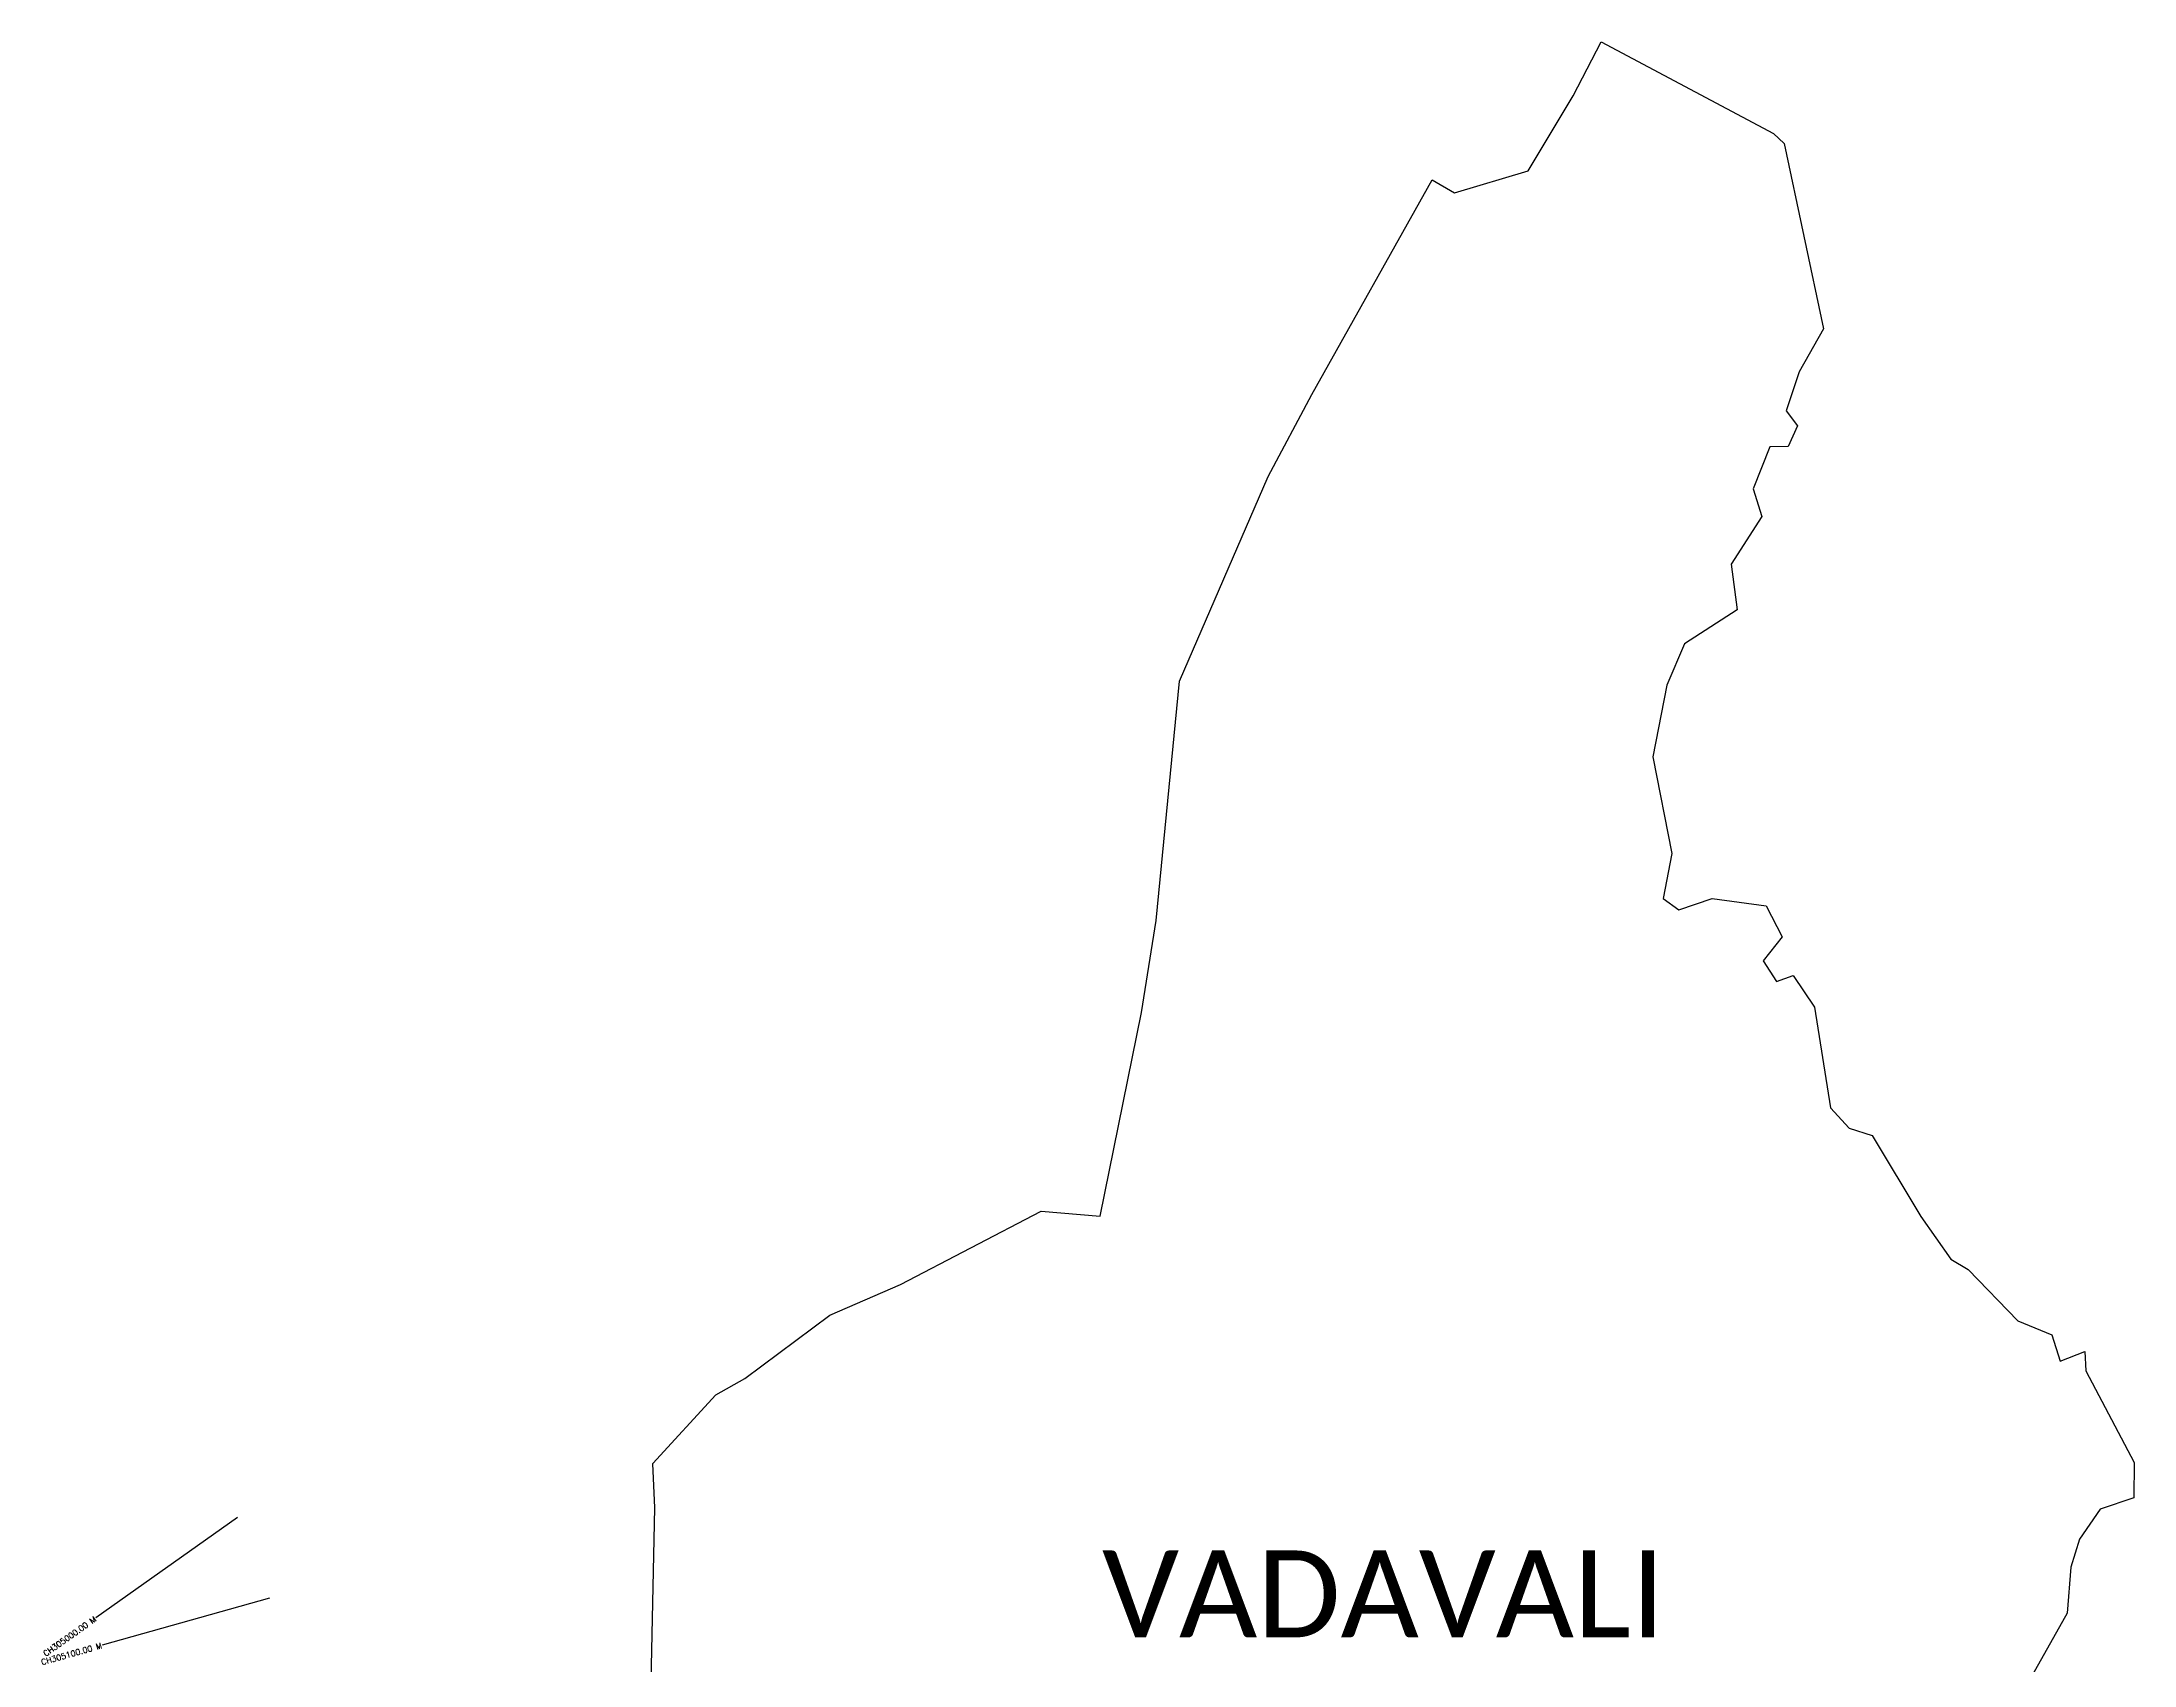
# Model space of a CAD drawing. Header units: metres. Extents: x 285921 to 289535, y 2009710 to 2016097.
# Drawn here: x 285921 to 289535, y 2013293 to 2016097 of the extents above; entities that cross this region are included whole.
import ezdxf
from ezdxf.enums import TextEntityAlignment as Align

# ---------------------------------------------------------------- set-up
doc = ezdxf.new("R2010")
doc.units = ezdxf.units.M
doc.header["$MEASUREMENT"] = 0
for name, color, linetype in [('CS', 134, 'Continuous'), ('CSMark', 6, 'Continuous'), ('village', 3, 'Continuous'), ('VILLAGE NAME', 250, 'Continuous')]:
    doc.layers.add(name, color=color, linetype=linetype)
doc.styles.get("Standard").update_dxf_attribs({"font": 'simplex.shx'})

msp = doc.modelspace()

# ---------------------------------------------------------------- linework, layer by layer
at = {"color": 6, "flags": 128}
msp.add_lwpolyline([(288322.4, 2015859.1), (288361, 2015836.4)], dxfattribs=at)
at = {"layer": 'CS'}
for p, q in [((286258.8, 2013548.6), (286014.1, 2013375.1)), ((286314, 2013409.2), (286025.3, 2013327.8))]:
    msp.add_line(p, q, dxfattribs=at)
at = {"layer": 'village', "color": 6}
for points in [[(288361, 2015836.4, 0), (288488.4, 2015874.6, 0), (288566.2, 2016003.7, 0), (288614.5, 2016097.2, 0), (288614.5, 2016097.2, 0)], [(288614.5, 2016097.2, 0), (288912, 2015938.9, 0), (288930.4, 2015921.8, 0), (288998.5, 2015601.6, 0), (288956.1, 2015527.3, 0), (288933.6, 2015459.9, 0), (288953.6, 2015434, 0), (288937.3, 2015398.2, 0), (288905.8, 2015397.7, 0), (288876.6, 2015325.1, 0), (288892.1, 2015277.4, 0), (288838.8, 2015195.1, 0), (288849.1, 2015116.1, 0), (288758.4, 2015057.5, 0), (288727.6, 2014986.2, 0), (288703.3, 2014862.4, 0), (288736.4, 2014695.2, 0), (288721.2, 2014617.3, 0), (288748.3, 2014598.2, 0), (288805.9, 2014617.3, 0), (288899.4, 2014605, 0), (288927.1, 2014551.4, 0), (288894.2, 2014509.6, 0), (288917, 2014474.2, 0), (288945.8, 2014484.6, 0), (288982.8, 2014429.6, 0), (289010.3, 2014255.7, 0), (289042.4, 2014221.1, 0), (289082.5, 2014208.3, 0), (289166.4, 2014068, 0), (289218.4, 2013994.8, 0), (289248.3, 2013977, 0), (289334, 2013887.8, 0), (289392.9, 2013864.1, 0), (289407.2, 2013818.2, 0), (289450, 2013835.3, 0), (289451.7, 2013801.5, 0), (289534.9, 2013643.2, 0), (289534.1, 2013582.3, 0), (289476.1, 2013562.9, 0), (289440.7, 2013511.2, 0), (289425.4, 2013462.8, 0), (289419.3, 2013383.3, 0), (289359.5, 2013276.7, 0)], [(286972.9, 2013237.2, 0), (286979.5, 2013565.1, 0), (286976.1, 2013641.5, 0), (287085.2, 2013760, 0), (287135.3, 2013788.2, 0), (287282, 2013898.1, 0), (287404.1, 2013950.8, 0), (287647.2, 2014077.3, 0), (287749.2, 2014068.6, 0), (287820.1, 2014420.5, 0), (287845.4, 2014579.8, 0), (287886.2, 2014993.1, 0), (288039.3, 2015346.6, 0), (288114.5, 2015488.2, 0), (288322.4, 2015859.1, 0)]]:
    msp.add_polyline3d(points, dxfattribs=at)

# ---------------------------------------------------------------- texts
at = {"layer": 'CSMark'}
for s, rotation, p in [('CH305000.00 M', 35.3365, (286013.3, 2013374.5)), ('CH305100.00 M', 15.7561, (286024.3, 2013327.5))]:
    msp.add_text(s, height=10, rotation=rotation, dxfattribs=at).set_placement(p, align=Align.MIDDLE_RIGHT)
at = {"layer": 'VILLAGE NAME', "insert": (287752.4, 2013491.4), "char_height": 150, "attachment_point": 1}
msp.add_mtext_dynamic_manual_height_columns('{\\fCalibri|b0|i0|c0|p34;VADAVALI}', width=1877.914, gutter_width=1, heights=[0], dxfattribs=at)

doc.saveas('drawing.dxf')
